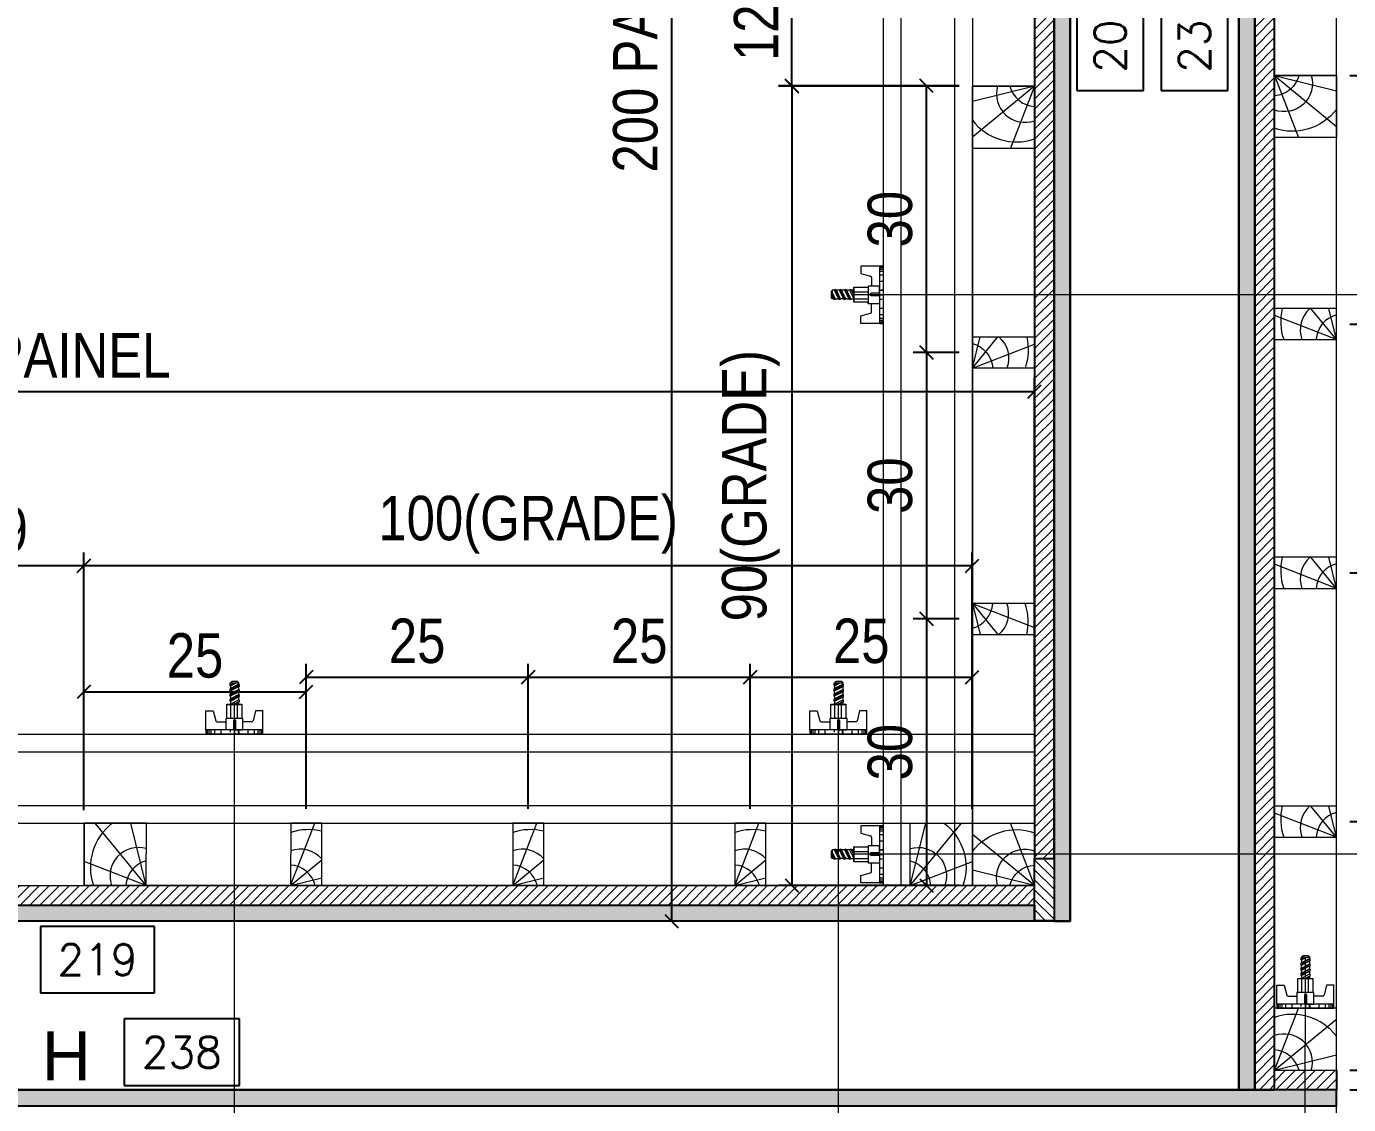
# Model space of a CAD drawing. Extents: x 14400 to 27878, y -21631 to 6985.
# Drawn here: x 15092.2 to 15389.8, y 1721.9 to 1964.6 of the extents above; entities that cross this region are included whole.
import ezdxf
from ezdxf.enums import TextEntityAlignment as Align

# ---------------------------------------------------------------- set-up
doc = ezdxf.new("R2010")
doc.units = 0
for name, color, linetype in [('CHAPA', 1, 'Continuous'), ('COTA', 241, 'Continuous'), ('F-PILARES-S', 170, 'Continuous'), ('MEIO_PONT', 93, 'Continuous'), ('SARRAFO', 251, 'Continuous'), ('TEXTO_GERAL', 7, 'Continuous')]:
    doc.layers.add(name, color=color, linetype=linetype)
for name, color, linetype, lineweight in [('Hachura', 251, 'Continuous', 9), ('Madeira', 126, 'Continuous', 18), ('Perfil Metálico', 224, 'Continuous', 18)]:
    doc.layers.add(name, color=color, linetype=linetype, lineweight=lineweight)
doc.styles.add('ARIAL', font='arial.ttf')
doc.styles.add('COTA TECNICA 2X', font='techl___.ttf', dxfattribs={"height": 10})
doc.styles.add('ROMANS', font='romans.shx')
doc.dimstyles.new('SECAO PILAR', dxfattribs={"dimtxt": 10, "dimasz": 3, "dimexe": 3, "dimexo": 3, "dimgap": 3, "dimtad": 1, "dimdec": 1, "dimlfac": 0.5, "dimzin": 12, "dimdsep": 46, "dimtxsty": 'COTA TECNICA 2X', "dimblk1": 'OBLIQUE', "dimblk2": 'OBLIQUE', "dimsah": 1, "dimcen": 0.9, "dimclrd": 256, "dimclre": 256, "dimclrt": 256, "dimadec": 1, "dimazin": 3, "dimtfac": 1, "dimtdec": 1, "dimtmove": 0, "dimatfit": 3, "dimfxl": 1, "dimtolj": 1, "dimtzin": 12, "dimarcsym": 0})
doc.dimstyles.new('SECÇÃO 2', dxfattribs={"dimtxt": 7, "dimasz": 6, "dimexe": 0.18, "dimexo": 2, "dimgap": -4, "dimtad": 3, "dimdec": 1, "dimlfac": 0.5, "dimzin": 12, "dimdsep": 46, "dimtxsty": 'ROMANS', "dimblk": 'ARCHTICK', "dimcen": 0.09, "dimse1": 1, "dimse2": 1, "dimsd1": 1, "dimsd2": 1, "dimclrd": 180, "dimclre": 5, "dimclrt": 1, "dimadec": 0, "dimazin": 3, "dimtfac": 1, "dimtdec": 1, "dimtofl": 0, "dimtmove": 0, "dimatfit": 3, "dimldrblk": 'ARCHTICK', "dimfxl": 1, "dimtolj": 1, "dimtzin": 0, "dimarcsym": 0})

# ---------------------------------------------------------------- blocks, each defined once
blk = doc.blocks.new('*D1317')
at = {"layer": 'COTA', "color": 180, "lineweight": -2, "transparency": 16777216}
for p, q in [((23446.3, -362.61), (23431.3, -362.61)), ((23431.3, -362.61), (23431.3, -388.61)), ((23446.3, -388.61), (23446.3, -362.61)), ((23431.3, -388.61), (23446.3, -388.61))]:
    blk.add_line(p, q, dxfattribs=at)
at = {"layer": 'Defpoints', "color": 0, "transparency": 16777216}
for p in [(23429.77, -175.61), (23429.77, -575.61), (23450.3, -575.61)]:
    blk.add_point(p, dxfattribs=at)
at = {"layer": 'COTA', "color": 1, "transparency": 16777216, "insert": (23438.8, -375.61), "char_height": 7, "attachment_point": 5, "rotation": 90, "style": 'ROMANS'}
blk.add_mtext('\\A1;200', dxfattribs=at)
blk = doc.blocks.new('_ArchTick')
at = {"color": 0, "linetype": 'ByBlock', "const_width": 0.15}
blk.add_lwpolyline([(-0.5, -0.5), (0.5, 0.5)], dxfattribs=at)
blk = doc.blocks.new('*D1318')
at = {"layer": 'COTA', "color": 180, "lineweight": -2, "transparency": 16777216}
for p, q in [((23465.3, -362.61), (23450.3, -362.61)), ((23450.3, -362.61), (23450.3, -388.61)), ((23465.3, -388.61), (23465.3, -362.61)), ((23450.3, -388.61), (23465.3, -388.61))]:
    blk.add_line(p, q, dxfattribs=at)
at = {"layer": 'Defpoints', "color": 0, "transparency": 16777216}
for p in [(23467.77, -137.61), (23467.77, -613.61), (23469.3, -613.61)]:
    blk.add_point(p, dxfattribs=at)
at = {"layer": 'COTA', "color": 1, "transparency": 16777216, "insert": (23457.8, -375.61), "char_height": 7, "attachment_point": 5, "rotation": 90, "style": 'ROMANS'}
blk.add_mtext('\\A1;238', dxfattribs=at)
blk = doc.blocks.new('*D1319')
at = {"layer": 'COTA', "color": 180, "lineweight": -2, "transparency": 16777216}
for p, q in [((23242.77, -597.65), (23216.77, -597.65)), ((23216.77, -597.65), (23216.77, -612.65)), ((23242.77, -612.65), (23242.77, -597.65)), ((23216.77, -612.65), (23242.77, -612.65))]:
    blk.add_line(p, q, dxfattribs=at)
at = {"layer": 'Defpoints', "color": 0, "transparency": 16777216}
for p in [(22991.77, -613.61), (23467.77, -613.61), (23467.77, -616.65)]:
    blk.add_point(p, dxfattribs=at)
at = {"layer": 'COTA', "color": 1, "transparency": 16777216, "insert": (23229.77, -605.15), "char_height": 7, "attachment_point": 5, "style": 'ROMANS'}
blk.add_mtext('\\A1;238', dxfattribs=at)
blk = doc.blocks.new('*D1320')
at = {"layer": 'COTA', "color": 180, "lineweight": -2, "transparency": 16777216}
for p, q in [((23223.6, -576.81), (23197.93, -576.81)), ((23197.93, -576.81), (23197.93, -591.81)), ((23223.6, -591.81), (23223.6, -576.81)), ((23197.93, -591.81), (23223.6, -591.81))]:
    blk.add_line(p, q, dxfattribs=at)
at = {"layer": 'Defpoints', "color": 0, "transparency": 16777216}
for p in [(22991.77, -575.61), (23429.77, -575.61), (23429.77, -595.81)]:
    blk.add_point(p, dxfattribs=at)
at = {"layer": 'COTA', "color": 1, "transparency": 16777216, "insert": (23210.77, -584.31), "char_height": 7, "attachment_point": 5, "style": 'ROMANS'}
blk.add_mtext('\\A1;219', dxfattribs=at)
blk = doc.blocks.new('PONTALETE')
at = {"layer": 'Madeira'}
for q in [(2.71, 7), (7, 5.76), (7, 1.74)]:
    blk.add_line((0, 0), q, dxfattribs=at)
blk.add_lwpolyline([(0, 0), (7, 0), (7, 7), (0, 7)], close=True, dxfattribs=at)
for centre, radius, start, end in [((2.04, 0.06), 6.23, 37.2818, 109.0913), ((1.09, 0.9), 3.19, 343.603, 109.9847), ((-0.21, -0.78), 3.09, 14.6322, 86.0383)]:
    blk.add_arc(centre, radius, start, end, dxfattribs=at)
blk = doc.blocks.new('MEIO PONTALETE')
at = {"layer": 'Madeira'}
for q in [(2.71, 7), (3.5, 2.88), (3.5, 0.87)]:
    blk.add_line((0, 0), q, dxfattribs=at)
blk.add_lwpolyline([(0, 0), (3.5, 0), (3.5, 7), (0, 7)], close=True, dxfattribs=at)
for centre, radius, start, end in [((2.04, 0.06), 6.23, 76.4499, 109.0913), ((1.09, 0.9), 3.19, 40.9063, 109.9847), ((-0.21, -0.78), 3.09, 14.6322, 86.0383)]:
    blk.add_arc(centre, radius, start, end, dxfattribs=at)
blk = doc.blocks.new('_Oblique')
at = {"color": 0, "linetype": 'ByBlock', "lineweight": -2}
blk.add_line((-0.5, -0.5), (0.5, 0.5), dxfattribs=at)
blk = doc.blocks.new('*D1323')
at = {"layer": 'COTA', "lineweight": -2, "transparency": 16777216}
for p, q in [((23492.77, -366.01), (23575.46, -366.01)), ((23572.46, -385.21), (23572.46, -366.01)), ((23492.77, -385.21), (23575.46, -385.21))]:
    blk.add_line(p, q, dxfattribs=at)
at = {"layer": 'Defpoints', "color": 0, "transparency": 16777216}
for p in [(23489.77, -366.01), (23572.46, -366.01), (23489.77, -385.21)]:
    blk.add_point(p, dxfattribs=at)
at = {"layer": 'COTA', "lineweight": -2, "transparency": 16777216, "xscale": 3, "yscale": 3, "zscale": 3}
for p, rotation in [((23572.46, -366.01), 90), ((23572.46, -385.21), 270)]:
    blk.add_blockref('_Oblique', p, dxfattribs=dict(at, rotation=rotation))
at = {"layer": 'COTA', "transparency": 16777216, "insert": (23564.33, -375.61), "char_height": 10, "attachment_point": 5, "rotation": 90, "style": 'COTA TECNICA 2X'}
blk.add_mtext('\\A1;9.6', dxfattribs=at)
blk = doc.blocks.new('*D1352')
at = {"layer": 'COTA', "lineweight": -2, "transparency": 16777216}
for p, q in [((22969.67, -550.61), (22969.67, -453.41)), ((23421.77, -530.61), (23421.77, -453.41)), ((22969.67, -456.41), (23421.77, -456.41))]:
    blk.add_line(p, q, dxfattribs=at)
at = {"layer": 'Defpoints', "color": 0, "transparency": 16777216}
for p in [(23421.77, -456.41), (23421.77, -533.61), (22969.67, -553.61)]:
    blk.add_point(p, dxfattribs=at)
at = {"layer": 'COTA', "lineweight": -2, "transparency": 16777216, "xscale": 3, "yscale": 3, "zscale": 3, "rotation": 180}
blk.add_blockref('_Oblique', (22969.67, -456.41), dxfattribs=at)
at = {"layer": 'COTA', "lineweight": -2, "transparency": 16777216, "xscale": 3, "yscale": 3, "zscale": 3}
blk.add_blockref('_Oblique', (23421.77, -456.41), dxfattribs=at)
at = {"layer": 'COTA', "transparency": 16777216, "insert": (23195.72, -448.31), "char_height": 10, "attachment_point": 5, "style": 'COTA TECNICA 2X'}
blk.add_mtext('\\A1;226 PAINEL', dxfattribs=at)
blk = doc.blocks.new('*D1348')
at = {"layer": 'COTA', "lineweight": -2, "transparency": 16777216}
for p, q in [((23207.74, -550.38), (23207.74, -520.98)), ((23257.76, -550.38), (23257.76, -520.98)), ((23207.74, -523.98), (23257.76, -523.98))]:
    blk.add_line(p, q, dxfattribs=at)
at = {"layer": 'Defpoints', "color": 0, "transparency": 16777216}
for p in [(23257.76, -523.98), (23207.74, -553.38), (23257.76, -553.38)]:
    blk.add_point(p, dxfattribs=at)
at = {"layer": 'COTA', "lineweight": -2, "transparency": 16777216, "xscale": 3, "yscale": 3, "zscale": 3, "rotation": 180}
blk.add_blockref('_Oblique', (23207.74, -523.98), dxfattribs=at)
at = {"layer": 'COTA', "lineweight": -2, "transparency": 16777216, "xscale": 3, "yscale": 3, "zscale": 3}
blk.add_blockref('_Oblique', (23257.76, -523.98), dxfattribs=at)
at = {"layer": 'COTA', "transparency": 16777216, "insert": (23232.75, -515.87), "char_height": 10, "attachment_point": 5, "style": 'COTA TECNICA 2X'}
blk.add_mtext('\\A1;25', dxfattribs=at)
blk = doc.blocks.new('*D1349')
at = {"layer": 'COTA', "lineweight": -2, "transparency": 16777216}
for p, q in [((23257.76, -550.38), (23257.76, -517.7)), ((23307.76, -550.38), (23307.76, -517.7)), ((23257.76, -520.7), (23307.76, -520.7))]:
    blk.add_line(p, q, dxfattribs=at)
at = {"layer": 'Defpoints', "color": 0, "transparency": 16777216}
for p in [(23307.76, -520.7), (23257.76, -553.38), (23307.76, -553.38)]:
    blk.add_point(p, dxfattribs=at)
at = {"layer": 'COTA', "lineweight": -2, "transparency": 16777216, "xscale": 3, "yscale": 3, "zscale": 3, "rotation": 180}
blk.add_blockref('_Oblique', (23257.76, -520.7), dxfattribs=at)
at = {"layer": 'COTA', "lineweight": -2, "transparency": 16777216, "xscale": 3, "yscale": 3, "zscale": 3}
blk.add_blockref('_Oblique', (23307.76, -520.7), dxfattribs=at)
at = {"layer": 'COTA', "transparency": 16777216, "insert": (23282.76, -512.59), "char_height": 10, "attachment_point": 5, "style": 'COTA TECNICA 2X'}
blk.add_mtext('\\A1;25', dxfattribs=at)
blk = doc.blocks.new('*D1350')
at = {"layer": 'COTA', "lineweight": -2, "transparency": 16777216}
for p, q in [((23307.76, -550.38), (23307.76, -517.7)), ((23357.76, -550.38), (23357.76, -517.7)), ((23307.76, -520.7), (23357.76, -520.7))]:
    blk.add_line(p, q, dxfattribs=at)
at = {"layer": 'Defpoints', "color": 0, "transparency": 16777216}
for p in [(23357.76, -520.7), (23307.76, -553.38), (23357.76, -553.38)]:
    blk.add_point(p, dxfattribs=at)
at = {"layer": 'COTA', "lineweight": -2, "transparency": 16777216, "xscale": 3, "yscale": 3, "zscale": 3, "rotation": 180}
blk.add_blockref('_Oblique', (23307.76, -520.7), dxfattribs=at)
at = {"layer": 'COTA', "lineweight": -2, "transparency": 16777216, "xscale": 3, "yscale": 3, "zscale": 3}
blk.add_blockref('_Oblique', (23357.76, -520.7), dxfattribs=at)
at = {"layer": 'COTA', "transparency": 16777216, "insert": (23332.76, -512.59), "char_height": 10, "attachment_point": 5, "style": 'COTA TECNICA 2X'}
blk.add_mtext('\\A1;25', dxfattribs=at)
blk = doc.blocks.new('*D1351')
at = {"layer": 'COTA', "lineweight": -2, "transparency": 16777216}
for p, q in [((23207.74, -550.38), (23207.74, -492.6)), ((23407.75, -550.36), (23407.75, -492.6)), ((23407.75, -495.6), (23207.74, -495.6))]:
    blk.add_line(p, q, dxfattribs=at)
at = {"layer": 'Defpoints', "color": 0, "transparency": 16777216}
for p in [(23207.74, -495.6), (23207.74, -553.38), (23407.75, -553.36)]:
    blk.add_point(p, dxfattribs=at)
at = {"layer": 'COTA', "lineweight": -2, "transparency": 16777216, "xscale": 3, "yscale": 3, "zscale": 3, "rotation": 180}
blk.add_blockref('_Oblique', (23207.74, -495.6), dxfattribs=at)
at = {"layer": 'COTA', "lineweight": -2, "transparency": 16777216, "xscale": 3, "yscale": 3, "zscale": 3}
blk.add_blockref('_Oblique', (23407.75, -495.6), dxfattribs=at)
at = {"layer": 'COTA', "transparency": 16777216, "insert": (23307.75, -486.38), "char_height": 10, "attachment_point": 5, "style": 'COTA TECNICA 2X'}
blk.add_mtext('\\A1;100(GRADE)', dxfattribs=at)
blk = doc.blocks.new('*D1357')
at = {"layer": 'COTA', "lineweight": -2, "transparency": 16777216}
for p, q in [((23357.76, -550.38), (23357.76, -517.7)), ((23407.75, -550.32), (23407.75, -517.7)), ((23357.76, -520.7), (23407.75, -520.7))]:
    blk.add_line(p, q, dxfattribs=at)
at = {"layer": 'Defpoints', "color": 0, "transparency": 16777216}
for p in [(23407.75, -520.7), (23357.76, -553.38), (23407.75, -553.32)]:
    blk.add_point(p, dxfattribs=at)
at = {"layer": 'COTA', "lineweight": -2, "transparency": 16777216, "xscale": 3, "yscale": 3, "zscale": 3, "rotation": 180}
blk.add_blockref('_Oblique', (23357.76, -520.7), dxfattribs=at)
at = {"layer": 'COTA', "lineweight": -2, "transparency": 16777216, "xscale": 3, "yscale": 3, "zscale": 3}
blk.add_blockref('_Oblique', (23407.75, -520.7), dxfattribs=at)
at = {"layer": 'COTA', "transparency": 16777216, "insert": (23382.76, -512.59), "char_height": 10, "attachment_point": 5, "style": 'COTA TECNICA 2X'}
blk.add_mtext('\\A1;25', dxfattribs=at)
blk = doc.blocks.new('*D1358')
at = {"layer": 'COTA', "lineweight": -2, "transparency": 16777216}
for p, q in [((23169.75, -550.64), (23169.75, -492.6)), ((23207.74, -550.61), (23207.74, -492.6)), ((23207.74, -495.6), (23169.75, -495.6))]:
    blk.add_line(p, q, dxfattribs=at)
at = {"layer": 'Defpoints', "color": 0, "transparency": 16777216}
for p in [(23169.75, -495.6), (23169.75, -553.64), (23207.74, -553.61)]:
    blk.add_point(p, dxfattribs=at)
at = {"layer": 'COTA', "lineweight": -2, "transparency": 16777216, "xscale": 3, "yscale": 3, "zscale": 3, "rotation": 180}
blk.add_blockref('_Oblique', (23169.75, -495.6), dxfattribs=at)
at = {"layer": 'COTA', "lineweight": -2, "transparency": 16777216, "xscale": 3, "yscale": 3, "zscale": 3}
blk.add_blockref('_Oblique', (23207.74, -495.6), dxfattribs=at)
at = {"layer": 'COTA', "transparency": 16777216, "insert": (23188.74, -487.51), "char_height": 10, "attachment_point": 5, "style": 'COTA TECNICA 2X'}
blk.add_mtext('\\A1;19', dxfattribs=at)
blk = doc.blocks.new('*D1377')
at = {"layer": 'COTA', "lineweight": -2, "transparency": 16777216}
for p, q in [((23404.82, -387.59), (23364.14, -387.59)), ((23367.14, -387.59), (23367.14, -567.59)), ((23404.8, -567.59), (23364.14, -567.59))]:
    blk.add_line(p, q, dxfattribs=at)
at = {"layer": 'Defpoints', "color": 0, "transparency": 16777216}
for p in [(23407.82, -387.59), (23367.14, -567.59), (23407.8, -567.59)]:
    blk.add_point(p, dxfattribs=at)
at = {"layer": 'COTA', "lineweight": -2, "transparency": 16777216, "xscale": 3, "yscale": 3, "zscale": 3}
for p, rotation in [((23367.14, -387.59), 90), ((23367.14, -567.59), 270)]:
    blk.add_blockref('_Oblique', p, dxfattribs=dict(at, rotation=rotation))
at = {"layer": 'COTA', "transparency": 16777216, "insert": (23357.91, -477.59), "char_height": 10, "attachment_point": 5, "rotation": 90, "style": 'COTA TECNICA 2X'}
blk.add_mtext('\\A1;90(GRADE)', dxfattribs=at)
blk = doc.blocks.new('*D1378')
at = {"layer": 'COTA', "lineweight": -2, "transparency": 16777216}
for p, q in [((23404.81, -387.59), (23394.48, -387.59)), ((23397.48, -447.59), (23397.48, -387.59)), ((23404.78, -447.59), (23394.48, -447.59))]:
    blk.add_line(p, q, dxfattribs=at)
at = {"layer": 'Defpoints', "color": 0, "transparency": 16777216}
for p in [(23397.48, -387.59), (23407.81, -387.59), (23407.78, -447.59)]:
    blk.add_point(p, dxfattribs=at)
at = {"layer": 'COTA', "lineweight": -2, "transparency": 16777216, "xscale": 3, "yscale": 3, "zscale": 3}
for p, rotation in [((23397.48, -387.59), 90), ((23397.48, -447.59), 270)]:
    blk.add_blockref('_Oblique', p, dxfattribs=dict(at, rotation=rotation))
at = {"layer": 'COTA', "transparency": 16777216, "insert": (23389.27, -417.59), "char_height": 10, "attachment_point": 5, "rotation": 90, "style": 'COTA TECNICA 2X'}
blk.add_mtext('\\A1;30', dxfattribs=at)
blk = doc.blocks.new('*D1379')
at = {"layer": 'COTA', "lineweight": -2, "transparency": 16777216}
for p, q in [((23404.78, -447.59), (23394.48, -447.59)), ((23397.48, -447.59), (23397.48, -507.59)), ((23404.78, -507.59), (23394.48, -507.59))]:
    blk.add_line(p, q, dxfattribs=at)
at = {"layer": 'Defpoints', "color": 0, "transparency": 16777216}
for p in [(23407.78, -447.59), (23397.48, -507.59), (23407.78, -507.59)]:
    blk.add_point(p, dxfattribs=at)
at = {"layer": 'COTA', "lineweight": -2, "transparency": 16777216, "xscale": 3, "yscale": 3, "zscale": 3}
for p, rotation in [((23397.48, -447.59), 90), ((23397.48, -507.59), 270)]:
    blk.add_blockref('_Oblique', p, dxfattribs=dict(at, rotation=rotation))
at = {"layer": 'COTA', "transparency": 16777216, "insert": (23389.27, -477.59), "char_height": 10, "attachment_point": 5, "rotation": 90, "style": 'COTA TECNICA 2X'}
blk.add_mtext('\\A1;30', dxfattribs=at)
blk = doc.blocks.new('*D1380')
at = {"layer": 'COTA', "lineweight": -2, "transparency": 16777216}
for p, q in [((23404.78, -507.59), (23394.48, -507.59)), ((23397.48, -507.59), (23397.48, -567.59)), ((23404.78, -567.59), (23394.48, -567.59))]:
    blk.add_line(p, q, dxfattribs=at)
at = {"layer": 'Defpoints', "color": 0, "transparency": 16777216}
for p in [(23407.78, -507.59), (23397.48, -567.59), (23407.78, -567.59)]:
    blk.add_point(p, dxfattribs=at)
at = {"layer": 'COTA', "lineweight": -2, "transparency": 16777216, "xscale": 3, "yscale": 3, "zscale": 3}
for p, rotation in [((23397.48, -507.59), 90), ((23397.48, -567.59), 270)]:
    blk.add_blockref('_Oblique', p, dxfattribs=dict(at, rotation=rotation))
at = {"layer": 'COTA', "transparency": 16777216, "insert": (23389.27, -537.59), "char_height": 10, "attachment_point": 5, "rotation": 90, "style": 'COTA TECNICA 2X'}
blk.add_mtext('\\A1;30', dxfattribs=at)
blk = doc.blocks.new('*D1381')
at = {"layer": 'COTA', "lineweight": -2, "transparency": 16777216}
for p, q in [((23404.78, -363.61), (23364.13, -363.61)), ((23367.13, -387.61), (23367.13, -363.61)), ((23404.78, -387.61), (23364.13, -387.61))]:
    blk.add_line(p, q, dxfattribs=at)
at = {"layer": 'Defpoints', "color": 0, "transparency": 16777216}
for p in [(23367.13, -363.61), (23407.78, -363.61), (23407.78, -387.61)]:
    blk.add_point(p, dxfattribs=at)
at = {"layer": 'COTA', "lineweight": -2, "transparency": 16777216, "xscale": 3, "yscale": 3, "zscale": 3}
for p, rotation in [((23367.13, -363.61), 90), ((23367.13, -387.61), 270)]:
    blk.add_blockref('_Oblique', p, dxfattribs=dict(at, rotation=rotation))
at = {"layer": 'COTA', "transparency": 16777216, "insert": (23359.07, -375.61), "char_height": 10, "attachment_point": 5, "rotation": 90, "style": 'COTA TECNICA 2X'}
blk.add_mtext('\\A1;12', dxfattribs=at)
blk = doc.blocks.new('*D1382')
at = {"layer": 'COTA', "linetype": 'ByBlock', "lineweight": -2, "transparency": 16777216}
for p, q in [((23426.77, -175.53), (23337.05, -175.53)), ((23340.05, -175.53), (23340.05, -575.61)), ((23426.77, -575.61), (23337.05, -575.61))]:
    blk.add_line(p, q, dxfattribs=at)
at = {"layer": 'Defpoints', "color": 0, "linetype": 'ByBlock', "transparency": 16777216}
for p in [(23429.77, -175.53), (23340.05, -575.61), (23429.77, -575.61)]:
    blk.add_point(p, dxfattribs=at)
at = {"layer": 'COTA', "linetype": 'ByBlock', "lineweight": -2, "transparency": 16777216, "xscale": 3, "yscale": 3, "zscale": 3}
for p, rotation in [((23340.05, -175.53), 90), ((23340.05, -575.61), 270)]:
    blk.add_blockref('_Oblique', p, dxfattribs=dict(at, rotation=rotation))
at = {"layer": 'COTA', "linetype": 'ByBlock', "transparency": 16777216, "insert": (23331.95, -375.57), "char_height": 10, "attachment_point": 5, "rotation": 90, "style": 'COTA TECNICA 2X'}
blk.add_mtext('\\A1;200 PAINEL', dxfattribs=at)
blk = doc.blocks.new('*D1388')
at = {"layer": 'COTA', "lineweight": -2, "transparency": 16777216}
for p, q in [((23492.75, -385.2), (23575.46, -385.2)), ((23572.46, -385.2), (23572.46, -609.21)), ((23492.78, -609.21), (23575.46, -609.21))]:
    blk.add_line(p, q, dxfattribs=at)
at = {"layer": 'Defpoints', "color": 0, "transparency": 16777216}
for p in [(23489.75, -385.2), (23489.78, -609.21), (23572.46, -609.21)]:
    blk.add_point(p, dxfattribs=at)
at = {"layer": 'COTA', "lineweight": -2, "transparency": 16777216, "xscale": 3, "yscale": 3, "zscale": 3}
for p, rotation in [((23572.46, -385.2), 90), ((23572.46, -609.21), 270)]:
    blk.add_blockref('_Oblique', p, dxfattribs=dict(at, rotation=rotation))
at = {"layer": 'COTA', "transparency": 16777216, "insert": (23563.24, -497.21), "char_height": 10, "attachment_point": 5, "rotation": 90, "style": 'COTA TECNICA 2X'}
blk.add_mtext('\\A1;112(GRADE)', dxfattribs=at)
blk = doc.blocks.new('*D1389')
at = {"layer": 'COTA', "lineweight": -2, "transparency": 16777216}
for p, q in [((23492.77, -441.21), (23540.46, -441.21)), ((23537.46, -497.21), (23537.46, -441.21)), ((23492.77, -497.21), (23540.46, -497.21))]:
    blk.add_line(p, q, dxfattribs=at)
at = {"layer": 'Defpoints', "color": 0, "transparency": 16777216}
for p in [(23489.77, -441.21), (23537.46, -441.21), (23489.77, -497.21)]:
    blk.add_point(p, dxfattribs=at)
at = {"layer": 'COTA', "lineweight": -2, "transparency": 16777216, "xscale": 3, "yscale": 3, "zscale": 3}
for p, rotation in [((23537.46, -441.21), 90), ((23537.46, -497.21), 270)]:
    blk.add_blockref('_Oblique', p, dxfattribs=dict(at, rotation=rotation))
at = {"layer": 'COTA', "transparency": 16777216, "insert": (23529.37, -469.21), "char_height": 10, "attachment_point": 5, "rotation": 90, "style": 'COTA TECNICA 2X'}
blk.add_mtext('\\A1;28', dxfattribs=at)
blk = doc.blocks.new('*D1390')
at = {"layer": 'COTA', "lineweight": -2, "transparency": 16777216}
for p, q in [((23492.77, -385.2), (23540.46, -385.2)), ((23537.46, -441.21), (23537.46, -385.2)), ((23492.77, -441.21), (23540.46, -441.21))]:
    blk.add_line(p, q, dxfattribs=at)
at = {"layer": 'Defpoints', "color": 0, "transparency": 16777216}
for p in [(23489.77, -385.2), (23537.46, -385.2), (23489.77, -441.21)]:
    blk.add_point(p, dxfattribs=at)
at = {"layer": 'COTA', "lineweight": -2, "transparency": 16777216, "xscale": 3, "yscale": 3, "zscale": 3}
for p, rotation in [((23537.46, -385.2), 90), ((23537.46, -441.21), 270)]:
    blk.add_blockref('_Oblique', p, dxfattribs=dict(at, rotation=rotation))
at = {"layer": 'COTA', "transparency": 16777216, "insert": (23529.37, -413.21), "char_height": 10, "attachment_point": 5, "rotation": 90, "style": 'COTA TECNICA 2X'}
blk.add_mtext('\\A1;28', dxfattribs=at)
blk = doc.blocks.new('*D1391')
at = {"layer": 'COTA', "lineweight": -2, "transparency": 16777216}
for p, q in [((23492.77, -553.21), (23540.46, -553.21)), ((23537.46, -609.21), (23537.46, -553.21)), ((23492.74, -609.21), (23540.46, -609.21))]:
    blk.add_line(p, q, dxfattribs=at)
at = {"layer": 'Defpoints', "color": 0, "transparency": 16777216}
for p in [(23489.77, -553.21), (23537.46, -553.21), (23489.74, -609.21)]:
    blk.add_point(p, dxfattribs=at)
at = {"layer": 'COTA', "lineweight": -2, "transparency": 16777216, "xscale": 3, "yscale": 3, "zscale": 3}
for p, rotation in [((23537.46, -553.21), 90), ((23537.46, -609.21), 270)]:
    blk.add_blockref('_Oblique', p, dxfattribs=dict(at, rotation=rotation))
at = {"layer": 'COTA', "transparency": 16777216, "insert": (23529.37, -581.21), "char_height": 10, "attachment_point": 5, "rotation": 90, "style": 'COTA TECNICA 2X'}
blk.add_mtext('\\A1;28', dxfattribs=at)
blk = doc.blocks.new('*D1392')
at = {"layer": 'COTA', "lineweight": -2, "transparency": 16777216}
for p, q in [((23492.77, -497.21), (23540.46, -497.21)), ((23537.46, -553.21), (23537.46, -497.21)), ((23492.77, -553.21), (23540.46, -553.21))]:
    blk.add_line(p, q, dxfattribs=at)
at = {"layer": 'Defpoints', "color": 0, "transparency": 16777216}
for p in [(23489.77, -497.21), (23537.46, -497.21), (23489.77, -553.21)]:
    blk.add_point(p, dxfattribs=at)
at = {"layer": 'COTA', "lineweight": -2, "transparency": 16777216, "xscale": 3, "yscale": 3, "zscale": 3}
for p, rotation in [((23537.46, -497.21), 90), ((23537.46, -553.21), 270)]:
    blk.add_blockref('_Oblique', p, dxfattribs=dict(at, rotation=rotation))
at = {"layer": 'COTA', "transparency": 16777216, "insert": (23529.37, -525.21), "char_height": 10, "attachment_point": 5, "rotation": 90, "style": 'COTA TECNICA 2X'}
blk.add_mtext('\\A1;28', dxfattribs=at)
blk = doc.blocks.new('*D1393')
at = {"layer": 'COTA', "linetype": 'ByBlock', "lineweight": -2, "transparency": 16777216}
for p, q in [((23492.73, -137.61), (23640.24, -137.61)), ((23637.24, -137.61), (23637.24, -613.61)), ((23492.77, -613.61), (23640.24, -613.61))]:
    blk.add_line(p, q, dxfattribs=at)
at = {"layer": 'Defpoints', "color": 0, "linetype": 'ByBlock', "transparency": 16777216}
for p in [(23489.73, -137.61), (23489.77, -613.61), (23637.24, -613.61)]:
    blk.add_point(p, dxfattribs=at)
at = {"layer": 'COTA', "linetype": 'ByBlock', "lineweight": -2, "transparency": 16777216, "xscale": 3, "yscale": 3, "zscale": 3}
for p, rotation in [((23637.24, -137.61), 90), ((23637.24, -613.61), 270)]:
    blk.add_blockref('_Oblique', p, dxfattribs=dict(at, rotation=rotation))
at = {"layer": 'COTA', "linetype": 'ByBlock', "transparency": 16777216, "insert": (23629, -375.61), "char_height": 10, "attachment_point": 5, "rotation": 90, "style": 'COTA TECNICA 2X'}
blk.add_mtext('\\A1;238 PAINEL', dxfattribs=at)
blk = doc.blocks.new('C')
at = {"layer": 'Hachura', "color": 0}
for p, q in [((0, 3.22), (0, -3.22)), ((0.45, 3.22), (0, 3.22)), ((0.46, 3.16), (0, 3.16)), ((0.46, 3.05), (0, 3.05)), ((0.45, -3.23), (0.45, 3.22)), ((0.45, 3.22), (2.58, 3.22)), ((2.58, 3.22), (2.58, 2.39)), ((0.46, 2.88), (0, 2.88)), ((0, 2.75), (0, -1.16)), ((0.46, 2.65), (0, 2.65)), ((0.46, 2.23), (0, 2.23)), ((0.46, 1.51), (0, 1.51)), ((1.35, 1.94), (1.35, 0.96)), ((2.58, 2.39), (1.47, 2.09)), ((0.39, 0.49), (0.17, 0.49)), ((1.74, 0.97), (0.45, 0.97)), ((1.45, 0.1), (0.45, 0.1)), ((1.74, -0.97), (1.74, 0.97)), ((1.74, 0.97), (1.74, 0.84)), ((1.74, 0.97), (1.74, 0.84)), ((1.74, 0.84), (3.35, 0.84)), ((3.35, 0.45), (1.74, 0.45)), ((3.32, 0.84), (3.32, -0.84)), ((3.35, 0.84), (3.35, -0.84)), ((3.68, 0.45), (3.35, 0.45)), ((3.84, -0.52), (3.35, 0.45)), ((3.35, 0.06), (3.67, -0.57)), ((3.68, 0.45), (4.16, -0.52)), ((3.72, 0.5), (4.25, -0.57)), ((4.37, -0.55), (3.83, 0.53)), ((4.15, 0.45), (3.93, 0.45)), ((4.42, -0.52), (3.93, 0.45)), ((4.15, 0.45), (4.26, 0.45)), ((4.26, 0.45), (4.74, -0.52)), ((4.3, 0.5), (4.83, -0.57)), ((4.95, -0.55), (4.41, 0.53)), ((4.51, 0.45), (4.84, 0.45)), ((5, -0.52), (4.51, 0.45)), ((4.84, 0.45), (5.32, -0.52)), ((4.88, 0.5), (5.41, -0.57)), ((5.53, -0.55), (4.99, 0.53)), ((5.58, -0.52), (5.09, 0.45)), ((5.42, 0.45), (5.09, 0.45)), ((5.58, -0.52), (5.09, 0.45)), ((5.42, 0.45), (5.74, -0.19)), ((5.46, 0.5), (5.74, -0.07)), ((5.74, 0.19), (5.57, 0.53)), ((5.74, 0.32), (5.68, 0.45)), ((5.68, 0.45), (5.74, 0.45)), ((5.74, 0.45), (5.9, 0.29)), ((5.74, 0.45), (5.74, -0.52)), ((5.9, -0.36), (5.9, 0.29)), ((0.45, 0), (0, 0)), ((0.08, -0.48), (0.29, -0.48)), ((0.29, -0.48), (0.4, -0.48)), ((0.45, 0), (0.45, -0.97)), ((0.45, -0.16), (1.45, -0.16)), ((0.45, -0.65), (0.45, -0.32)), ((0.45, -3.23), (0.45, -0.65)), ((0.45, -0.97), (1.74, -0.97)), ((1.35, -1.94), (1.35, -0.97)), ((3.35, -0.32), (1.74, -0.32)), ((3.35, -0.84), (1.74, -0.84)), ((3.35, -0.07), (3.58, -0.52)), ((3.35, -0.52), (3.58, -0.52)), ((3.84, -0.52), (4.16, -0.52)), ((4.42, -0.52), (4.74, -0.52)), ((4.63, -0.52), (4.74, -0.52)), ((5, -0.52), (5.32, -0.52)), ((5.58, -0.52), (5.74, -0.52)), ((5.74, -0.52), (5.9, -0.36)), ((5.74, -0.52), (5.74, -0.52)), ((0.46, -1.52), (0, -1.52)), ((0.46, -2.23), (0, -2.23)), ((0.46, -2.65), (0, -2.65)), ((0.46, -2.88), (0, -2.88)), ((2.58, -2.39), (1.47, -2.1)), ((2.58, -3.23), (2.58, -2.39)), ((0.46, -3.05), (0, -3.05)), ((0.46, -3.16), (0, -3.16)), ((0, -3.22), (2.57, -3.22))]:
    blk.add_line(p, q, dxfattribs=at)
for centre, radius, start, end in [((1.52, 1.94), 0.161, 104.7436, 180), ((1.44, -0.03), 0.129, 272.695, 87.305), ((3.81, 0.39), 0.143, 25.5688, 154.4312), ((4.39, 0.39), 0.143, 25.5688, 154.4312), ((4.97, 0.39), 0.143, 25.5688, 154.4312), ((5.55, 0.39), 0.143, 25.5688, 154.4312), ((0.17, -0.37), 0.174, 221.744, 317.8592), ((3.71, -0.4), 0.174, 222.1408, 318.256), ((4.29, -0.4), 0.174, 222.1408, 318.256), ((4.87, -0.4), 0.174, 222.1408, 318.256), ((5.45, -0.4), 0.174, 222.1408, 318.256), ((5.61, -0.4), 0.174, 317.8592, 318.256), ((1.52, -1.94), 0.161, 180, 255.2564)]:
    blk.add_arc(centre, radius, start, end, dxfattribs=at)
blk = doc.blocks.new('*D1404')
at = {"layer": 'COTA', "lineweight": -2, "transparency": 16777216}
for p, q in [((23524.54, -560.53), (23602.85, -560.53)), ((23599.85, -613.61), (23599.85, -560.53)), ((23492.77, -613.61), (23602.85, -613.61))]:
    blk.add_line(p, q, dxfattribs=at)
at = {"layer": 'Defpoints', "color": 0, "transparency": 16777216}
for p in [(23521.54, -560.53), (23599.85, -560.53), (23489.77, -613.61)]:
    blk.add_point(p, dxfattribs=at)
at = {"layer": 'COTA', "lineweight": -2, "transparency": 16777216, "xscale": 3, "yscale": 3, "zscale": 3}
for p, rotation in [((23599.85, -560.53), 90), ((23599.85, -613.61), 270)]:
    blk.add_blockref('_Oblique', p, dxfattribs=dict(at, rotation=rotation))
at = {"layer": 'COTA', "transparency": 16777216, "insert": (23591.74, -587.07), "char_height": 10, "attachment_point": 5, "rotation": 90, "style": 'COTA TECNICA 2X'}
blk.add_mtext('\\A1;26.5', dxfattribs=at)
blk = doc.blocks.new('A$Ca35a57a1')
at = {"layer": 'Hachura'}
h = blk.add_hatch(color=256, dxfattribs=at)
h.dxf.hatch_style = 1
h.paths.add_polyline_path([(551.82, 145.98), (551.82, 621.98), (548.22, 621.98), (548.22, 145.98)])
h = blk.add_hatch(dxfattribs=at)
h.set_pattern_fill('ANSI31', color=256, scale=0.5, angle=360, style=0)
h.set_pattern_definition([(45, (7304.5594, 1578.2947), (-1.122532, 1.122532), [])])
h.paths.add_polyline_path([(551.82, 145.98), (556.21, 145.98), (556.21, 621.98), (551.81, 621.98), (551.81, 236.13), (551.82, 236.13)])
h = blk.add_hatch(color=256, dxfattribs=at)
h.dxf.hatch_style = 1
h.paths.add_polyline_path([(510.22, 583.98), (506.62, 583.98), (506.62, 183.98), (510.22, 183.98)])
h = blk.add_hatch(dxfattribs=at)
h.set_pattern_fill('ANSI31', color=256, scale=0.5, angle=360, style=0)
h.set_pattern_definition([(45, (7254.9606, 1526.2216), (-1.122532, 1.122532), [])])
h.paths.add_polyline_path([(502.22, 198.06), (506.62, 198.06), (506.62, 569.91), (502.22, 569.91), (502.22, 184.06), (502.22, 184.06)])
h = blk.add_hatch(dxfattribs=at)
h.set_pattern_fill('ANSI31', color=256, scale=0.5, angle=270, style=0)
h.set_pattern_definition([(315, (23103.3519, -10607.3856), (1.12253202, 1.12253202), [])])
h.paths.add_polyline_path([(506.62, 198.06), (502.22, 198.06), (502.22, 184.06), (506.62, 184.06)])
h = blk.add_hatch(dxfattribs=at)
h.set_pattern_fill('ANSI31', color=256, scale=0.5, angle=360, style=0)
h.set_pattern_definition([(45, (7214.9606, 1533.2216), (-1.122532, 1.122532), [])])
h.paths.add_polyline_path([(50.22, 187.58), (50.22, 192.03), (502.22, 191.98), (502.22, 187.58)])
h = blk.add_hatch(color=256, dxfattribs=at)
h.dxf.hatch_style = 1
h.paths.add_polyline_path([(502.22, 187.58), (50.22, 187.58), (50.22, 183.98), (502.22, 183.98)])
h = blk.add_hatch(dxfattribs=at)
h.set_pattern_fill('ANSI31', color=256, scale=0.5, angle=360, style=0)
h.set_pattern_definition([(45, (9498.6943, 22537.4475), (-1.12253202, 1.12253202), [])])
h.paths.add_polyline_path([(556.22, 150.38), (556.22, 145.98), (570.22, 145.98), (570.22, 150.38)])
h = blk.add_hatch(color=256, dxfattribs=at)
h.dxf.hatch_style = 1
h.paths.add_polyline_path([(570.22, 142.38), (570.22, 145.98), (50.22, 145.98), (50.22, 142.38)])
at = {"layer": 'CHAPA'}
for points in [[(548.22, 145.98), (551.82, 145.98), (551.82, 621.98), (548.22, 621.98)], [(506.62, 183.98), (510.22, 183.98), (510.22, 583.98), (506.62, 583.98)], [(502.22, 183.98), (50.22, 183.98), (50.22, 187.58), (502.22, 187.58)], [(570.22, 145.98), (50.22, 145.98), (50.22, 142.38), (570.22, 142.38)]]:
    blk.add_lwpolyline(points, close=True, dxfattribs=at)
at = {"layer": 'F-PILARES-S', "linetype": 'Continuous'}
blk.add_lwpolyline([(548.22, 145.98), (548.22, 621.98), (72.22, 621.98), (72.22, 583.98), (510.22, 583.98), (510.22, 183.98), (72.22, 183.98), (72.22, 145.98), (548.22, 145.98)], dxfattribs=at)
at = {"layer": 'Hachura'}
for p, q in [((601.66, 325), (461.25, 325)), ((322.06, 93.24), (322.07, 233.13)), ((458.06, 93.24), (458.07, 233.13)), ((601.66, 199), (461.25, 199)), ((563.19, 93.24), (563.2, 175.86))]:
    blk.add_line(p, q, dxfattribs=at)
blk.add_lwpolyline([(50.22, 191.98), (502.22, 191.98), (502.22, 187.58), (50.22, 187.58)], close=True, dxfattribs=at)
at = {"layer": 'Madeira'}
for points in [[(570.22, 374.38), (556.22, 374.38), (556.22, 150.38), (570.22, 150.38)], [(502.22, 191.98), (488.22, 191.98), (488.22, 371.98), (502.22, 371.98)], [(288.22, 191.99), (288.24, 205.99), (488.23, 205.98), (488.22, 191.98)]]:
    blk.add_lwpolyline(points, close=True, dxfattribs=at)
at = {"layer": 'Perfil Metálico'}
blk.add_lwpolyline([(570.18, 697.93), (590.18, 697.93), (590.19, 67.93), (570.19, 67.93)], close=True, dxfattribs=at)
for points in [[(468.23, 191.98), (468.22, 575.98), (488.22, 575.98), (488.23, 191.98)], [(472.23, 191.98), (472.22, 575.98)], [(484.22, 575.98), (484.23, 191.98)], [(502.22, 225.98), (0, 225.98), (0, 205.98), (502.22, 205.98)], [(502.22, 221.98), (0, 221.98)], [(0, 209.98), (502.22, 209.98)]]:
    blk.add_lwpolyline(points, dxfattribs=at)
at = {"layer": 'SARRAFO'}
for points in [[(551.82, 145.98), (556.22, 145.98), (556.22, 621.98), (551.82, 621.98)], [(502.22, 198.06), (506.62, 198.06), (506.62, 569.91), (502.22, 569.91)], [(502.22, 184.06), (502.22, 198.06), (506.62, 198.06), (506.62, 184.06)]]:
    blk.add_lwpolyline(points, close=True, dxfattribs=at)
blk.add_lwpolyline([(570.22, 150.38), (570.22, 145.98), (556.22, 145.98)], dxfattribs=at)
at = {"layer": 'Hachura', "linetype": 'Continuous', "xscale": 2, "yscale": 2, "zscale": 2}
for p, rotation in [((468.25, 324.99), 180), ((322.06, 226.13), 90.00000000000001), ((458.06, 226.13), 90.00000000000001), ((468.25, 198.99), 180), ((563.2, 164.38), 90.00000000000001)]:
    blk.add_blockref('C', p, dxfattribs=dict(at, rotation=rotation))
at = {"layer": 'Madeira'}
for name, p, xscale, yscale, zscale, rotation in [('PONTALETE', (302.22, 191.98), 2, 2, 2, 89.93708930310329), ('MEIO PONTALETE', (334.72, 191.99), 1.999999997962732, 1.999999997962732, 1.999999997962732, 359.9370893031033), ('MEIO PONTALETE', (384.72, 191.99), 1.999999997962732, 1.999999997962732, 1.999999997962732, 359.9370893031033), ('MEIO PONTALETE', (434.72, 191.99), 1.999999997962732, 1.999999997962732, 1.999999997962732, 359.9370893031033), ('PONTALETE', (474.22, 192), -2, 2, 2, 269.9370893031033)]:
    blk.add_blockref(name, p, dxfattribs=dict(at, xscale=xscale, yscale=yscale, zscale=zscale, rotation=rotation))
at = {"layer": 'MEIO_PONT'}
for name, p, xscale, yscale, zscale, rotation in [('PONTALETE', (556.22, 374.38), -2, 2, 2, 180), ('PONTALETE', (502.22, 371.98), 2, 2, 2, 179.9999999999999), ('MEIO PONTALETE', (570.22, 314.88), 1.999999997962732, 1.999999997962732, 1.999999997962732, 90), ('MEIO PONTALETE', (488.22, 308.48), -1.999999997962732, 1.999999997962732, 1.999999997962732, 270), ('MEIO PONTALETE', (570.22, 258.88), 1.999999997962732, 1.999999997962732, 1.999999997962732, 90), ('MEIO PONTALETE', (488.22, 255.48), 1.999999997962732, 1.999999997962732, 1.999999997962732, 269.9999999999999), ('MEIO PONTALETE', (570.22, 202.88), 1.999999997962732, 1.999999997962732, 1.999999997962732, 90)]:
    blk.add_blockref(name, p, dxfattribs=dict(at, xscale=xscale, yscale=yscale, zscale=zscale, rotation=rotation))
at = {"layer": 'MEIO_PONT', "yscale": 2, "zscale": 2}
for p, xscale in [((502.22, 191.98), -2), ((556.22, 150.38), 2)]:
    blk.add_blockref('PONTALETE', p, dxfattribs=dict(at, xscale=xscale))
at = {"layer": 'TEXTO_GERAL', "style": 'ARIAL'}
blk.add_text('H', height=11, dxfattribs=at).set_placement((284.23, 153.65), align=Align.MIDDLE_CENTER)
at = {"layer": 'COTA', "linetype": 'ByBlock'}
dim = blk.add_linear_dim(base=(717.68, 145.98), p1=(570.18, 621.98), p2=(570.22, 145.98), angle=270, text='<> PAINEL', dimstyle='SECAO PILAR', override={"dimtmove": 1}, dxfattribs=at)
dim.commit()
dim.dimension.update_dxf_attribs({"geometry": '*D1393', "text_midpoint": (717.68, 383.98), "dimtype": 128, "insert": (-22919.55, 759.59)})
at = {"layer": 'COTA'}
for base, p1, p2, dimstyle, picture, middle in [((549.75, 145.98), (548.22, 621.98), (548.22, 145.98), 'SECÇÃO 2', '*D1318', (549.75, 383.98)), ((530.75, 183.98), (510.22, 583.98), (510.22, 183.98), 'SECÇÃO 2', '*D1317', (530.75, 383.98)), ((652.91, 393.58), (570.22, 374.38), (570.22, 393.58), 'SECAO PILAR', '*D1323', (652.91, 383.98))]:
    dim = blk.add_linear_dim(base=base, p1=p1, p2=p2, angle=90, dimstyle=dimstyle, dxfattribs=at)
    dim.commit()
    dim.dimension.update_dxf_attribs({"geometry": picture, "text_midpoint": middle, "dimtype": 128, "insert": (-22919.55, 759.59)})
at = {"layer": 'COTA', "linetype": 'ByBlock'}
dim = blk.add_linear_dim(base=(420.5, 183.98), p1=(510.22, 584.06), p2=(510.22, 183.98), angle=270, text='<> PAINEL', dimstyle='SECAO PILAR', override={"dimtmove": 1}, dxfattribs=at)
dim.commit()
dim.dimension.update_dxf_attribs({"geometry": '*D1382', "text_midpoint": (412.4, 384.02), "insert": (-22919.55, 759.59)})
at = {"layer": 'COTA'}
for base, p1, p2, picture, middle in [((447.58, 395.98), (488.22, 371.98), (488.22, 395.98), '*D1381', (439.52, 383.98)), ((617.91, 374.39), (570.22, 318.38), (570.22, 374.39), '*D1390', (609.81, 346.39)), ((477.93, 372), (488.22, 312), (488.25, 372), '*D1378', (469.71, 342)), ((617.91, 318.38), (570.22, 262.38), (570.22, 318.38), '*D1389', (609.81, 290.38)), ((477.93, 252), (488.22, 312), (488.22, 252), '*D1379', (469.71, 282)), ((617.91, 262.38), (570.22, 206.38), (570.22, 262.38), '*D1392', (609.81, 234.38)), ((477.93, 192), (488.22, 252), (488.23, 192), '*D1380', (469.71, 222)), ((617.91, 206.38), (570.18, 150.38), (570.22, 206.38), '*D1391', (609.81, 178.38)), ((680.3, 199.06), (570.22, 145.98), (601.98, 199.06), '*D1404', (672.19, 172.52))]:
    dim = blk.add_linear_dim(base=base, p1=p1, p2=p2, angle=90, dimstyle='SECAO PILAR', dxfattribs=at)
    dim.commit()
    dim.dimension.update_dxf_attribs({"geometry": picture, "text_midpoint": middle, "insert": (-22919.55, 759.59)})
for base, p1, p2, picture, middle in [((652.91, 150.38), (570.2, 374.39), (570.23, 150.38), '*D1388', (643.69, 262.39)), ((447.58, 192), (488.27, 372), (488.24, 192), '*D1377', (438.36, 282))]:
    dim = blk.add_linear_dim(base=base, p1=p1, p2=p2, angle=90, text='<>(GRADE)', dimstyle='SECAO PILAR', dxfattribs=at)
    dim.commit()
    dim.dimension.update_dxf_attribs({"geometry": picture, "text_midpoint": middle, "insert": (-22919.55, 759.59)})
dim = blk.add_linear_dim(base=(502.2165, 303.1781), p1=(50.1206, 205.9809), p2=(502.2165, 225.9837), text='<> PAINEL', dimstyle='SECAO PILAR', dxfattribs=at)
dim.commit()
dim.dimension.update_dxf_attribs({"geometry": '*D1352', "text_midpoint": (276.1686, 303.1781), "dimtype": 128, "insert": (-22919.553, 759.5916)})
for base, p1, p2, picture, middle in [((250.19, 263.99), (288.19, 205.98), (250.19, 205.95), '*D1358', (269.19, 272.08)), ((388.21, 238.89), (338.21, 206.21), (388.21, 206.21), '*D1349', (363.21, 247)), ((438.21, 238.89), (388.21, 206.21), (438.21, 206.21), '*D1350', (413.21, 247)), ((488.2, 238.89), (438.21, 206.21), (488.2, 206.27), '*D1357', (463.2, 247)), ((338.21, 235.61), (288.19, 206.21), (338.21, 206.21), '*D1348', (313.2, 243.72))]:
    dim = blk.add_linear_dim(base=base, p1=p1, p2=p2, dimstyle='SECAO PILAR', dxfattribs=at)
    dim.commit()
    dim.dimension.update_dxf_attribs({"geometry": picture, "text_midpoint": middle, "insert": (-22919.55, 759.59)})
dim = blk.add_linear_dim(base=(288.19, 263.99), p1=(488.2, 206.23), p2=(288.19, 206.21), text='<>(GRADE)', dimstyle='SECAO PILAR', dxfattribs=at)
dim.commit()
dim.dimension.update_dxf_attribs({"geometry": '*D1351', "text_midpoint": (388.19, 273.22), "insert": (-22919.55, 759.59)})
for base, p1, p2, picture, middle in [((510.22, 163.78), (72.22, 183.98), (510.22, 183.98), '*D1320', (291.22, 163.78)), ((548.22, 142.94), (72.22, 145.98), (548.22, 145.98), '*D1319', (310.22, 142.94))]:
    dim = blk.add_linear_dim(base=base, p1=p1, p2=p2, dimstyle='SECÇÃO 2', dxfattribs=at)
    dim.commit()
    dim.dimension.update_dxf_attribs({"geometry": picture, "text_midpoint": middle, "dimtype": 128, "insert": (-22919.55, 759.59)})

msp = doc.modelspace()

# ---------------------------------------------------------------- block references
msp.add_blockref('A$Ca35a57a1', (14816.919, 1579.193))

doc.saveas('drawing.dxf')
